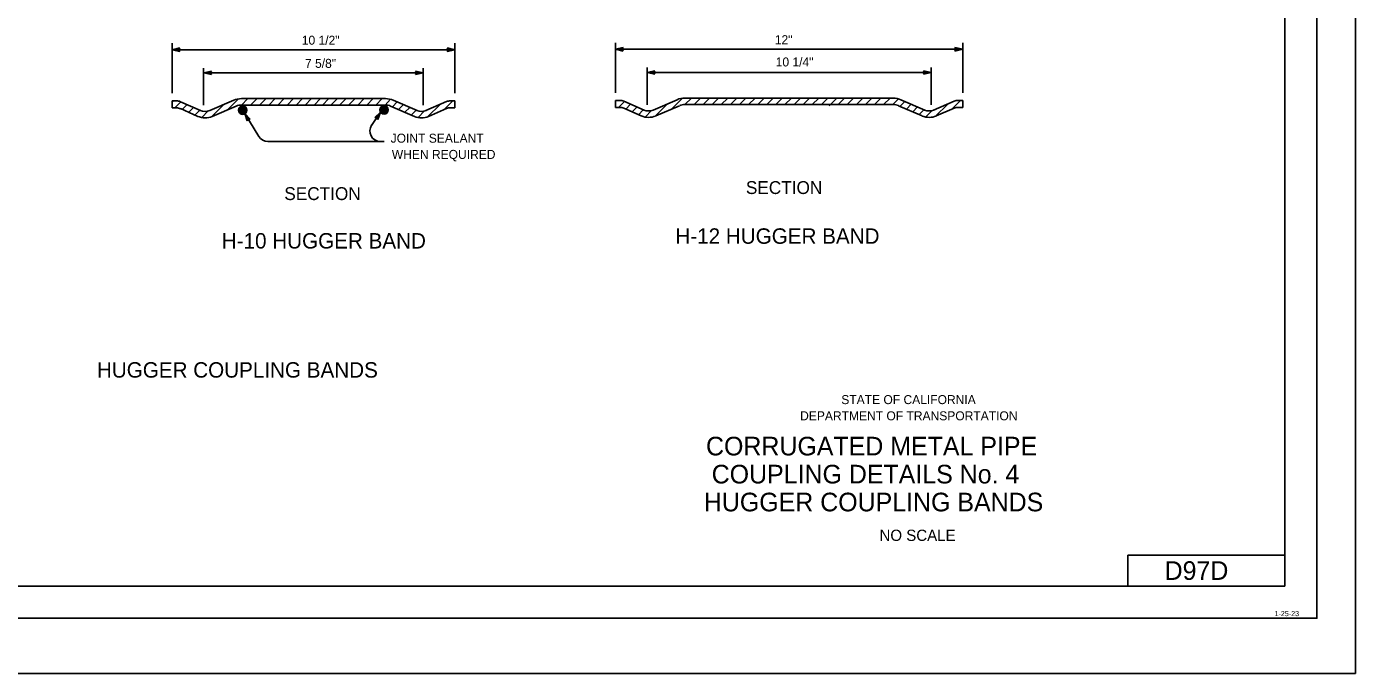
# Model space of a CAD drawing. Extents: x -894 to 866, y -472 to 714.
# Drawn here: x -167 to 866, y -472 to 31 of the extents above; entities that cross this region are included whole.
import ezdxf

# ---------------------------------------------------------------- set-up
doc = ezdxf.new("R2010")
doc.units = 0
for name, color, linetype in [('56 Stage 3 Anno', 7, 'Continuous'), ('57 Undefined', 7, 'Continuous'), ('60 Nongeo Data', 7, 'Continuous'), ('border_INSIDE-BORDER-anno', 7, 'Continuous'), ('border_PLOTTING-ELEMENTS', 7, 'Continuous'), ('border_rw_22x34_Cut_Lines', 7, 'Continuous'), ('border_SHEET', 7, 'Continuous'), ('border_WITHIN-BORDER-anno', 7, 'Continuous')]:
    doc.layers.add(name, color=color, linetype=linetype)

msp = doc.modelspace()

# ---------------------------------------------------------------- linework, layer by layer
at = {"layer": '56 Stage 3 Anno'}
for p, q in [((-54.2, -21.1), (-54.2, 17.6)), ((-54.2, -21.1), (-54.2, 17.6)), ((-54.2, 12.6), (-48.2, 14)), ((-48.2, 11.3), (-54.2, 12.6)), ((-54.2, 12.6), (-54.2, 12.6)), ((-54.2, 12.6), (69.5, 12.6)), ((-52.9, 12.6), (-48.5, 13.6)), ((-48.5, 11.7), (-52.9, 12.6)), ((-51.5, 12.6), (-48.7, 13.3)), ((-48.7, 12), (-51.5, 12.6)), ((-50.1, 12.6), (-48.9, 12.9)), ((-48.9, 12.4), (-50.1, 12.6)), ((-48.2, 14), (-49, 12.6)), ((-49, 12.6), (-48.2, 11.3)), ((-48.2, 14), (-48.2, 14)), ((-48.2, 11.3), (-48.2, 11.3)), ((69.5, 12.6), (89.8, 12.6)), ((89.8, 12.6), (165.8, 12.6)), ((160.6, 12.6), (159.8, 14)), ((159.8, 14), (159.8, 14)), ((159.8, 14), (165.8, 12.6)), ((165.8, 12.6), (159.8, 11.3)), ((159.8, 11.3), (160.6, 12.6)), ((159.8, 11.3), (159.8, 11.3)), ((160, 13.6), (164.4, 12.6)), ((164.4, 12.6), (160, 11.7)), ((160.2, 13.3), (163, 12.6)), ((163, 12.6), (160.2, 12)), ((160.4, 12.9), (161.6, 12.6)), ((161.6, 12.6), (160.4, 12.4)), ((165.8, -21.1), (165.8, 17.6)), ((165.8, -21.1), (165.8, 17.6)), ((165.8, 12.6), (165.8, 12.6)), ((290.6, -20.8), (290.6, 18)), ((290.6, -20.8), (290.6, 18)), ((290.6, 13), (296.6, 14.3)), ((290.6, 13), (484.6, 13)), ((296.6, 11.6), (290.6, 13)), ((290.6, 13), (290.6, 13)), ((296.3, 12), (291.9, 13)), ((292, 13), (296.3, 13.9)), ((293.3, 13), (296.1, 13.6)), ((296.1, 12.3), (293.3, 13)), ((294.7, 13), (295.9, 13.2)), ((295.9, 12.7), (294.7, 13)), ((296.6, 14.3), (295.8, 13)), ((295.8, 13), (296.6, 11.6)), ((296.6, 14.3), (296.6, 14.3)), ((296.6, 11.6), (296.6, 11.6)), ((484.6, 13), (560.6, 13)), ((555.4, 13), (554.6, 14.3)), ((554.6, 14.3), (554.6, 14.3)), ((554.6, 14.3), (560.6, 13)), ((560.6, 13), (554.6, 11.6)), ((554.6, 11.6), (555.4, 13)), ((554.6, 11.6), (554.6, 11.6)), ((554.8, 13.9), (559.2, 13)), ((559.2, 13), (554.8, 12)), ((555, 13.6), (557.8, 13)), ((557.8, 13), (555, 12.3)), ((555.2, 13.2), (556.4, 13)), ((556.4, 13), (555.2, 12.7)), ((560.6, -20.8), (560.6, 18)), ((560.6, -20.8), (560.6, 18)), ((560.6, 13), (560.6, 13)), ((-29.6, -30.6), (-29.6, -1.7)), ((-29.5, -5.4), (-23.5, -4)), ((-23.5, -6.7), (-29.5, -5.4)), ((-29.5, -5.4), (-29.5, -5.4)), ((-29.5, -5.4), (69.5, -5.4)), ((-28.1, -5.4), (-23.7, -4.4)), ((-23.7, -6.3), (-28.1, -5.4)), ((-26.7, -5.4), (-23.9, -4.7)), ((-23.9, -6), (-26.7, -5.4)), ((-25.3, -5.4), (-24.1, -5.1)), ((-24.1, -5.6), (-25.3, -5.4)), ((-23.5, -4), (-24.3, -5.4)), ((-24.3, -5.4), (-23.5, -6.7)), ((-23.5, -4), (-23.5, -4)), ((-23.5, -6.7), (-23.5, -6.7)), ((69.5, -5.4), (89.8, -5.4)), ((89.8, -5.4), (141.2, -5.4)), ((136, -5.4), (135.2, -4)), ((135.2, -4), (135.2, -4)), ((135.2, -4), (141.2, -5.4)), ((141.2, -5.4), (135.2, -6.7)), ((135.2, -6.7), (136, -5.4)), ((135.2, -6.7), (135.2, -6.7)), ((135.4, -4.4), (139.8, -5.4)), ((139.8, -5.4), (135.4, -6.3)), ((135.6, -4.7), (138.4, -5.4)), ((138.4, -5.4), (135.6, -6)), ((135.8, -5.1), (137, -5.4)), ((137, -5.4), (135.8, -5.6)), ((141.2, -30.6), (141.2, -1.7)), ((141.2, -5.4), (141.2, -5.4)), ((315.2, -30.3), (315.2, -1.3)), ((315.3, -5), (321.3, -3.7)), ((321.3, -6.4), (315.3, -5)), ((315.3, -5), (315.3, -5)), ((315.3, -5), (484.6, -5)), ((316.7, -5), (321.1, -4.1)), ((321.1, -6), (316.7, -5)), ((318.1, -5), (320.9, -4.4)), ((320.9, -5.7), (318.1, -5)), ((319.5, -5), (320.7, -4.8)), ((320.7, -5.3), (319.5, -5)), ((321.3, -3.7), (320.5, -5)), ((320.5, -5), (321.3, -6.4)), ((321.3, -3.7), (321.3, -3.7)), ((321.3, -6.4), (321.3, -6.4)), ((484.6, -5), (536, -5)), ((530.8, -5), (530, -3.7)), ((530, -3.7), (530, -3.7)), ((530, -3.7), (536, -5)), ((536, -5), (530, -6.4)), ((530, -6.4), (530.8, -5)), ((530, -6.4), (530, -6.4)), ((530.2, -4.1), (534.6, -5)), ((534.6, -5), (530.2, -6)), ((530.4, -4.4), (533.2, -5)), ((533.2, -5), (530.4, -5.7)), ((530.6, -4.8), (531.8, -5)), ((531.8, -5), (530.6, -5.3)), ((536, -30.3), (536, -1.3)), ((536, -5), (536, -5)), ((2.3, -37), (13.4, -54.9)), ((4.3, -42.8), (2.3, -37)), ((2.3, -37), (2.3, -37)), ((2.3, -37), (6.6, -41.4)), ((4.5, -42.4), (3, -38.2)), ((3.1, -38.2), (6.2, -41.4)), ((4.7, -42), (3.8, -39.3)), ((3.8, -39.3), (5.8, -41.4)), ((4.9, -41.7), (4.5, -40.5)), ((4.5, -40.5), (5.4, -41.4)), ((101, -46.2), (108, -36)), ((103.5, -40.2), (108, -36)), ((105.1, -40.3), (103.5, -40.2)), ((103.5, -40.2), (103.5, -40.2)), ((103.9, -40.2), (107.2, -37.1)), ((104.3, -40.2), (106.4, -38.2)), ((104.7, -40.2), (105.6, -39.4)), ((105.7, -41.7), (105.1, -40.3)), ((105.6, -39.4), (105.2, -40.5)), ((106.4, -38.2), (105.3, -40.9)), ((107.2, -37.1), (105.5, -41.3)), ((108, -36), (105.7, -41.7)), ((108, -36), (108, -36)), ((5.1, -41.4), (4.3, -42.8)), ((4.3, -42.8), (4.3, -42.8)), ((6.6, -41.4), (5.1, -41.4)), ((6.6, -41.4), (6.6, -41.4)), ((105.7, -41.7), (105.7, -41.7)), ((20.2, -58.7), (110.8, -58.7))]:
    msp.add_line(p, q, dxfattribs=at)
for centre, start in [((107.6, -50.7), 145.6196), ((20.2, -50.7), 211.8661)]:
    msp.add_arc(centre, 8, start, 270, dxfattribs=at)
at = {"layer": '60 Nongeo Data'}
for p, q in [((-54.2, -27.1), (-50.9, -27.1)), ((-54.2, -32.6), (-54.2, -27.1)), ((-47.7, -27.8), (-32, -34.7)), ((-24.9, -34.7), (-6.2, -26.6)), ((-0.3, -25.4), (69.5, -25.4)), ((69.5, -30.4), (-0.3, -30.4)), ((69.5, -25.4), (89.8, -25.4)), ((89.8, -30.4), (69.5, -30.4)), ((89.8, -25.4), (111.8, -25.4)), ((111.8, -30.4), (89.8, -30.4)), ((117.8, -26.6), (136.3, -34.7)), ((143.2, -34.7), (159.2, -27.7)), ((162.4, -27.1), (165.8, -27.1)), ((165.8, -27.1), (165.8, -32.5)), ((290.6, -26.8), (293.9, -26.8)), ((290.6, -32.2), (290.6, -26.8)), ((297.1, -27.5), (312.8, -34.3)), ((319.9, -34.4), (338.6, -26.3)), ((340.5, -30.9), (321.9, -38.9)), ((344.5, -25), (484.6, -25)), ((484.6, -30), (344.5, -30)), ((484.6, -25), (506.6, -25)), ((506.6, -30), (484.6, -30)), ((529.1, -38.9), (510.6, -30.9)), ((512.6, -26.3), (531.1, -34.3)), ((538, -34.4), (554, -27.4)), ((557.2, -26.8), (560.6, -26.8)), ((560.6, -26.8), (560.6, -32.2)), ((-50.9, -32.6), (-54.2, -32.6)), ((-34.1, -39.2), (-47.7, -33.2)), ((-4.3, -31.2), (-22.9, -39.3)), ((134.3, -39.3), (115.8, -31.2)), ((159.2, -33.2), (145.2, -39.3)), ((165.8, -32.5), (162.4, -32.5)), ((293.9, -32.2), (290.6, -32.2)), ((310.7, -38.9), (297.1, -32.9)), ((554, -32.9), (540, -38.9)), ((560.6, -32.2), (557.2, -32.2))]:
    msp.add_line(p, q, dxfattribs=at)
for points in [[(-54.2, -27.8), (-53.5, -27.1)], [(-51.9, -32.6), (-47.3, -28)], [(-46.2, -33.9), (-42.4, -30.1)], [(-23.4, -39.5), (-13.9, -29.9)], [(-11, -34.1), (-2.4, -25.5)], [(-0.2, -30.4), (4.8, -25.4)], [(6.9, -30.4), (11.9, -25.4)], [(13.9, -30.4), (18.9, -25.4)], [(21, -30.4), (26, -25.4)], [(28.1, -30.4), (33.1, -25.4)], [(35.2, -30.4), (40.2, -25.4)], [(42.2, -30.4), (47.2, -25.4)], [(49.3, -30.4), (54.3, -25.4)], [(56.2, -30.4), (61.2, -25.4)], [(62.7, -30.4), (67.7, -25.4)], [(69.4, -30.4), (74.4, -25.4)], [(76.2, -30.3), (81.2, -25.3)], [(83.1, -30.4), (88.1, -25.4)], [(90.2, -30.4), (95.2, -25.4)], [(97.2, -30.4), (102.2, -25.4)], [(104.3, -30.4), (109.3, -25.4)], [(111.4, -30.4), (115.8, -25.9)], [(117.1, -31.7), (120.9, -27.9)], [(122, -33.9), (125.8, -30.1)], [(144.7, -39.4), (154.3, -29.9)], [(157.1, -34.1), (164.2, -27.1)], [(290.6, -27.5), (291.3, -26.8)], [(292.9, -32.2), (297.5, -27.6)], [(298.6, -33.6), (302.4, -29.8)], [(321.4, -39.1), (330.9, -29.6)], [(333.8, -33.8), (342.4, -25.2)], [(344.6, -30), (349.6, -25)], [(351.7, -30), (356.7, -25)], [(358.8, -30), (363.8, -25)], [(365.8, -30), (370.8, -25)], [(372.9, -30), (377.9, -25)], [(380, -30), (385, -25)], [(387, -30), (392, -25)], [(394.1, -30), (399.1, -25)], [(401.2, -30), (406.2, -25)], [(408.2, -30), (413.2, -25)], [(415.3, -30), (420.3, -25)], [(422.4, -30), (427.4, -25)], [(429.5, -30), (434.5, -25)], [(436.5, -30), (441.5, -25)], [(443.6, -30), (448.6, -25)], [(450.7, -30), (455.7, -25)], [(456.8, -30.9), (462.7, -25)], [(463.8, -30), (468.8, -25)], [(470.8, -30), (475.8, -25)], [(477.9, -30), (482.9, -25)], [(485, -30), (490, -25)], [(492, -30), (497, -25)], [(499.1, -30), (504.1, -25)], [(506.2, -30), (510.6, -25.6)], [(511.9, -31.4), (515.7, -27.6)], [(516.8, -33.6), (520.6, -29.8)], [(539.5, -39.1), (549.1, -29.6)], [(551.9, -33.8), (559, -26.8)], [(-41.3, -36.1), (-37.5, -32.3)], [(-36.4, -38.2), (-32.6, -34.4)], [(-31.1, -40.1), (-26.1, -35)], [(126.9, -36), (130.7, -32.2)], [(131.8, -38.2), (135.6, -34.4)], [(137.1, -40), (142.1, -35)], [(303.5, -35.7), (307.3, -32)], [(308.4, -37.9), (312.2, -34.1)], [(313.7, -39.8), (318.7, -34.7)], [(521.7, -35.7), (525.5, -31.9)], [(526.6, -37.9), (530.4, -34.1)], [(531.9, -39.7), (536.9, -34.7)]]:
    msp.add_lwpolyline(points, dxfattribs=at)
for centre, radius in [((110.7, -34.2), 3.24), ((0.8, -34.4), 3.24), ((0.8, -34.4), 2.85), ((0.8, -34.4), 2.46), ((0.8, -34.4), 2.07), ((0.8, -34.4), 1.68), ((0.8, -34.4), 1.3), ((0.8, -34.4), 0.907), ((0.8, -34.4), 0.389), ((110.7, -34.2), 2.85), ((110.7, -34.2), 2.46), ((110.7, -34.2), 2.07), ((110.7, -34.2), 1.68), ((110.7, -34.2), 1.3), ((110.7, -34.2), 0.907), ((110.7, -34.2), 0.389)]:
    msp.add_circle(centre, radius, dxfattribs=at)
for centre, radius, start, end in [((-50.9, -35.1), 8, 66.2422, 90), ((-0.3, -40.4), 15, 90, 113.4123), ((-0.3, -40.4), 10, 90, 113.4123), ((111.8, -40.4), 15, 66.4636, 90), ((111.8, -40.4), 10, 66.4636, 90), ((162.4, -35.1), 8, 90, 113.4078), ((293.9, -34.8), 8, 66.2422, 90), ((344.5, -40), 15, 90, 113.4123), ((344.5, -40), 10, 90, 113.4123), ((506.6, -40), 15, 66.4636, 90), ((506.6, -40), 10, 66.4636, 90), ((557.2, -34.8), 8, 90, 113.4078), ((-50.9, -40.6), 8, 66.242, 90), ((-28.5, -25.3), 15, 248.1221, 291.6808), ((-28.5, -25.3), 10, 248.1221, 291.6808), ((139.8, -25.3), 15, 248.6876, 291.1117), ((139.8, -25.3), 10, 248.6876, 291.1117), ((162.4, -40.5), 8, 90, 113.4078), ((293.9, -40.2), 8, 66.242, 90), ((316.3, -25), 15, 248.1221, 291.6808), ((316.3, -25), 10, 248.1221, 291.6808), ((534.6, -25), 15, 248.6876, 291.1117), ((534.6, -25), 10, 248.6876, 291.1117), ((557.2, -40.2), 8, 90, 113.4078)]:
    msp.add_arc(centre, radius, start, end, dxfattribs=at)
at = {"layer": 'border_PLOTTING-ELEMENTS'}
for points in [[(-894, -472.5), (866, -472.5), (866, 713.6), (-894, 713.6)], [(-864, 670.6), (836, 670.6), (836, -429.5), (-864, -429.5)]]:
    msp.add_lwpolyline(points, close=True, dxfattribs=at)
at = {"layer": 'border_rw_22x34_Cut_Lines'}
msp.add_lwpolyline([(-864, 670.6), (836, 670.6), (836, -429.5), (-864, -429.5)], close=True, dxfattribs=at)
at = {"layer": 'border_SHEET'}
for p, q in [((811, 645.6), (811, -404.5)), ((688.9, -404.5), (688.9, -380.5)), ((688.9, -380.5), (810.9, -380.5)), ((811, -404.5), (-814, -404.5))]:
    msp.add_line(p, q, dxfattribs=at)

# ---------------------------------------------------------------- texts
at = {"layer": '57 Undefined'}
for s, height, p in [('10 1/2"', 7, (46.7, 16.5)), ('12"', 7, (414.5, 16.9)), ('7 5/8"', 7, (49.2, -1.5)), ('10 1/4"', 7, (415.2, -0.4)), ('JOINT SEALANT', 7, (115.8, -59.7)), ('WHEN REQUIRED', 7, (116.7, -72.3)), ('SECTION', 10, (392, -99.6)), ('SECTION', 10, (33.1, -104.3)), ('H-10 HUGGER BAND', 12, (-15.5, -142)), ('H-12 HUGGER BAND', 12, (337.2, -138.3)), ('HUGGER COUPLING BANDS', 12, (-112.6, -242.4))]:
    msp.add_text(s, height=height, dxfattribs=at).set_placement(p)
at = {"layer": 'border_INSIDE-BORDER-anno'}
for s, height, p in [('STATE OF CALIFORNIA', 7, (466.2, -263)), ('DEPARTMENT OF TRANSPORTATION', 7, (434.2, -275.6)), ('CORRUGATED METAL PIPE', 14.5, (361, -302.9)), ('COUPLING DETAILS No. 4', 14.5, (365.4, -324.7)), ('HUGGER COUPLING BANDS', 14.5, (359.3, -346.4)), ('NO SCALE', 8.75, (495.9, -369.4))]:
    msp.add_text(s, height=height, dxfattribs=at).set_placement(p)
at = {"layer": 'border_WITHIN-BORDER-anno'}
for s, height, p in [('D97D', 14.5, (717.6, -399.7)), ('1-25-23', 4, (803.1, -427.9))]:
    msp.add_text(s, height=height, dxfattribs=at).set_placement(p)

doc.saveas('drawing.dxf')
